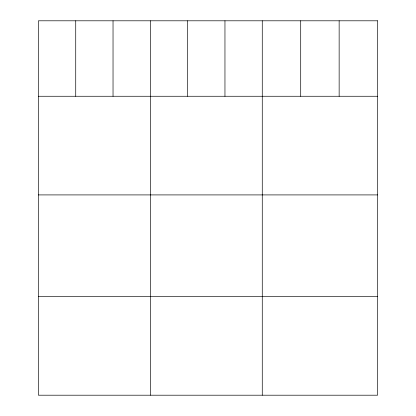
<?xml version="1.0" encoding="UTF-8"?>
<svg xmlns="http://www.w3.org/2000/svg" width="416" height="416" viewBox="0 0 416 416"><rect width="100%" height="100%" fill="white"/><g stroke="black" fill="none" stroke-linecap="round" stroke-linejoin="round"><path stroke-width="0.62" d="M38.418 96.262L377.582 96.262M38.418 194.912L377.582 194.912M38.418 296.551L377.582 296.551M339.144 20.8L339.144 96.262M300.706 20.8L300.706 96.262M262.267 20.8L262.267 395.2M224.957 20.8L224.957 96.262M187.652 20.8L187.652 96.262M150.342 20.8L150.342 395.2M113.032 20.8L113.032 96.262M75.728 20.8L75.728 96.262M377.582 20.8L38.418 20.8L38.418 395.2L377.582 395.2L377.582 20.8"/></g></svg>
